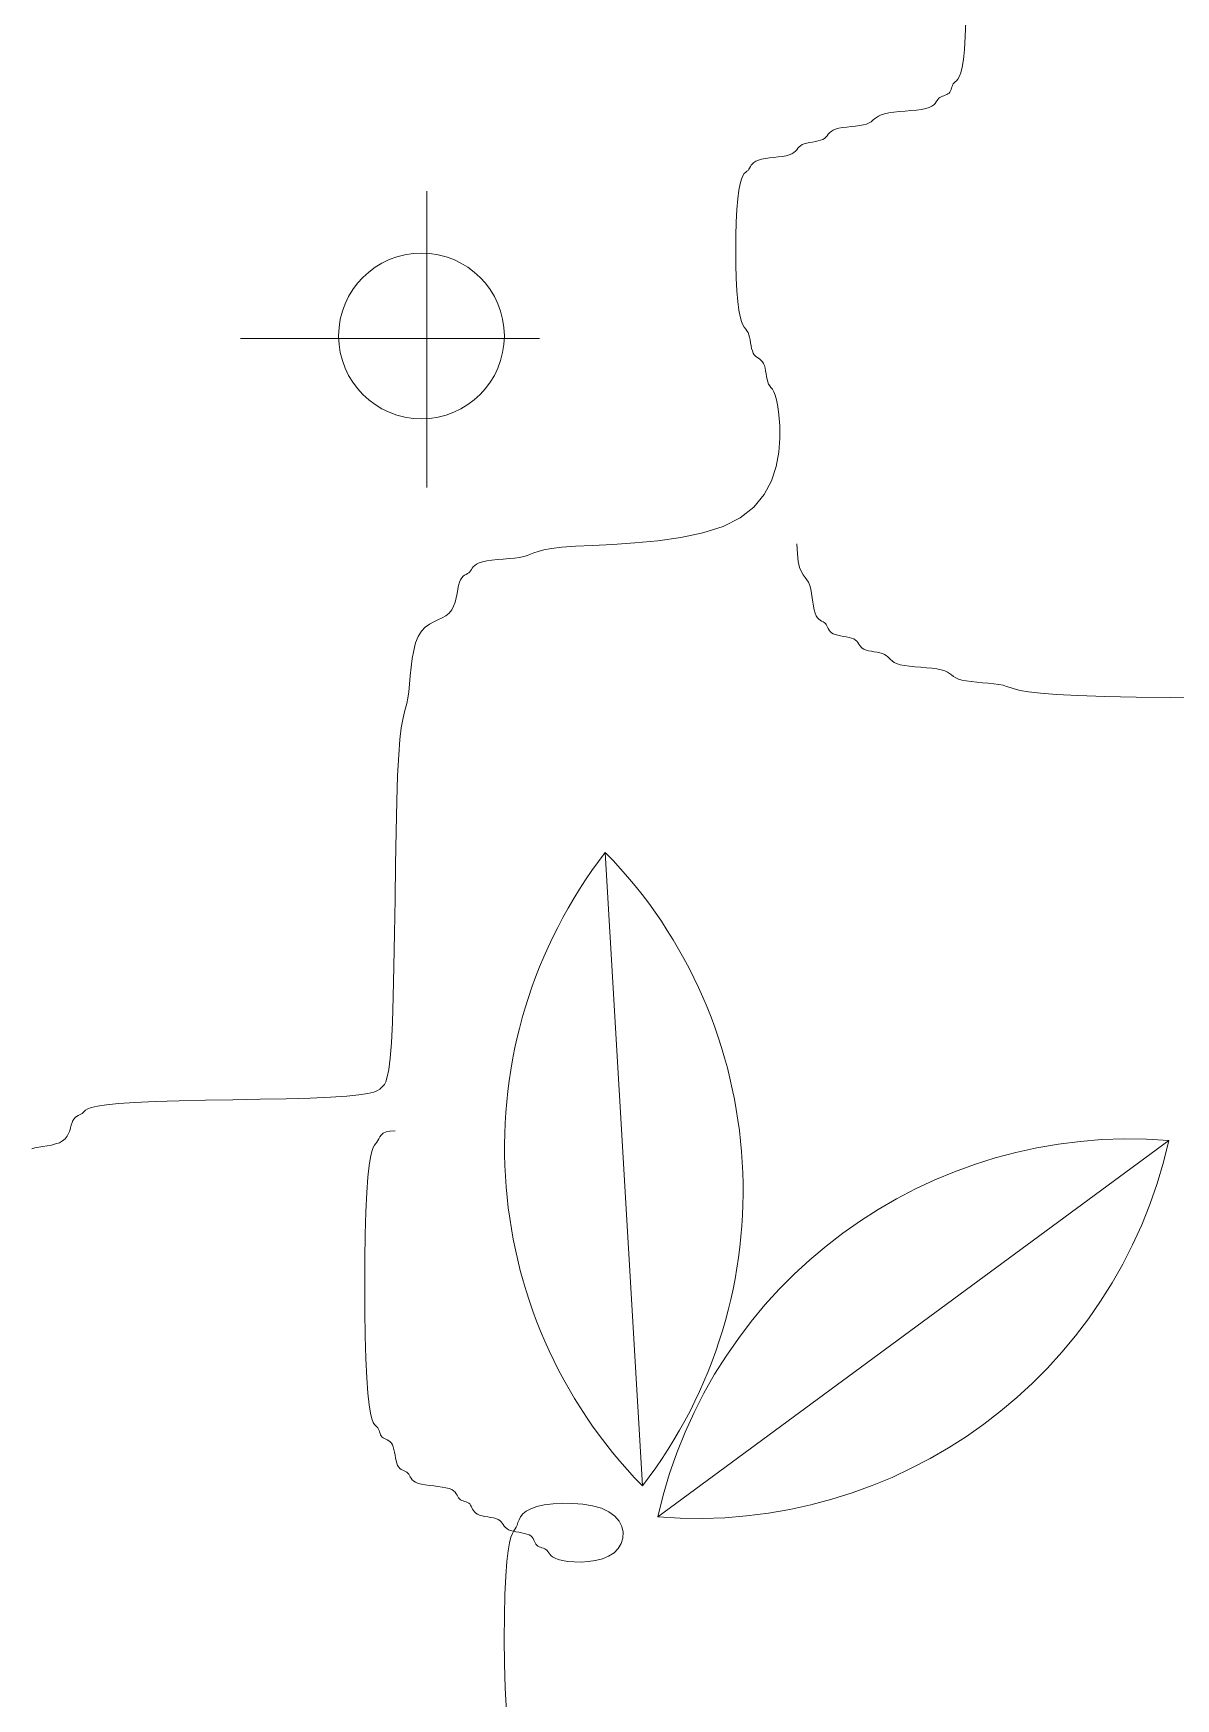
# Model space of a CAD drawing. Header units: millimetres. Extents: x 42 to 552, y 43 to 535.
# Drawn here: x 284.3823 to 284.5015, y 504.6715 to 504.8454 of the extents above; entities that cross this region are included whole.
import ezdxf

# ---------------------------------------------------------------- set-up
doc = ezdxf.new("R2010")
doc.units = ezdxf.units.MM
doc.header["$LTSCALE"] = 0.75
doc.header["$MEASUREMENT"] = 0
doc.layers.add('Gramado', color=9, linetype='Continuous', lineweight=0)

# ---------------------------------------------------------------- blocks, each defined once
blk = doc.blocks.new('arbusto8vista')
for p, q in [((-0.4347114318331364, 0.8411028034975914), (-0.4348375338059043, 0.837952310432442)), ((-0.4350140765677679, 0.8352554883686878), (-0.4352389584192053, 0.8331247048753596)), ((-0.4348375338059043, 0.837952310432442), (-0.4350140765677679, 0.8352554883686878)), ((-0.4355016708624646, 0.8315169031291703), (-0.4357896037003002, 0.8303501702087601)), ((-0.4352389584192053, 0.8331247048753596), (-0.4355016708624646, 0.8315169031291703)), ((-0.4374856758461192, 0.8277783016227431), (-0.4376012707748203, 0.8274905519466103)), ((-0.4373448614409483, 0.8280408469476725), (-0.4374856758461192, 0.8277783016227431)), ((-0.437166216903023, 0.8282655857458252), (-0.4373448614409483, 0.8280408469476725)), ((-0.4369413350515856, 0.8284556683577335), (-0.437166216903023, 0.8282655857458252)), ((-0.4366786226083264, 0.828677255188623), (-0.4369413350515856, 0.8284556683577335)), ((-0.4363906897704908, 0.8290122591598532), (-0.4366786226083264, 0.828677255188623)), ((-0.4360901467353813, 0.8295425931927838), (-0.4363906897704908, 0.8290122591598532)), ((-0.4357896037003002, 0.8303501702087601), (-0.4360901467353813, 0.8295425931927838)), ((-0.440739325252963, 0.8245521446699371), (-0.4409148255810464, 0.8242643949938184)), ((-0.4405764332859405, 0.8248146899948807), (-0.440739325252963, 0.8245521446699371)), ((-0.4403946232687019, 0.8250394287930192), (-0.4405764332859405, 0.8248146899948807)), ((-0.4401697250443419, 0.8252179596139797), (-0.4403946232687019, 0.8250394287930192)), ((-0.4399069934738691, 0.825358683908135), (-0.4401697250443419, 0.8252179596139797)), ((-0.439619039672607, 0.8254742038511154), (-0.4399069934738691, 0.825358683908135)), ((-0.4393184747559644, 0.825577121618494), (-0.439619039672607, 0.8254742038511154)), ((-0.4390179098392935, 0.8256800393858583), (-0.4393184747559644, 0.825577121618494)), ((-0.4387299560380313, 0.8257955593288386), (-0.4390179098392935, 0.8256800393858583)), ((-0.4384672244675585, 0.825936283622994), (-0.4387299560380313, 0.8257955593288386)), ((-0.4382423262431985, 0.8261148144439545), (-0.4384672244675585, 0.825936283622994)), ((-0.4380636688517825, 0.826339553242093), (-0.4382423262431985, 0.8261148144439545)), ((-0.4379228452655468, 0.8266020985670366), (-0.4380636688517825, 0.826339553242093)), ((-0.4378072448282069, 0.8268898482431553), (-0.4379228452655468, 0.8266020985670366)), ((-0.4377042568833929, 0.8271902000948899), (-0.4378072448282069, 0.8268898482431553)), ((-0.4376012707748203, 0.8274905519466103), (-0.4377042568833929, 0.8271902000948899)), ((-0.4534054610191447, 0.8210383015836129), (-0.4537785201864608, 0.8207379642704353)), ((-0.4529630448487012, 0.8213260373312039), (-0.4534054610191447, 0.8210383015836129)), ((-0.4524071350665508, 0.8215885699476217), (-0.4529630448487012, 0.8213260373312039)), ((-0.4516935950641425, 0.8218132978672656), (-0.4524071350665508, 0.8215885699476217)), ((-0.4507940512854702, 0.8219918200972671), (-0.4516935950641425, 0.8218132978672656)), ((-0.4497431823851628, 0.8221325379355022), (-0.4507940512854702, 0.8219918200972671)), ((-0.4485914300704508, 0.8222480532525651), (-0.4497431823851628, 0.8221325379355022)), ((-0.4473892360485081, 0.8223509679190641), (-0.4485914300704508, 0.8222480532525651)), ((-0.4461870420265655, 0.8224538838055793), (-0.4473892360485081, 0.8223509679190641)), ((-0.445035289711825, 0.8225694027827046), (-0.4461870420265655, 0.8224538838055793)), ((-0.443984420811546, 0.8227101267210344), (-0.445035289711825, 0.8225694027827046)), ((-0.4430848770328737, 0.8228886574911485), (-0.443984420811546, 0.8227101267210344)), ((-0.4423734387299874, 0.8231133962893011), (-0.4430848770328737, 0.8228886574911485)), ((-0.4418322408446613, 0.8233759416142306), (-0.4423734387299874, 0.8231133962893011)), ((-0.4414297569655901, 0.8236636912903634), (-0.4418322408446613, 0.8233759416142306)), ((-0.4411344606814964, 0.8239640431420838), (-0.4414297569655901, 0.8236636912903634)), ((-0.4409148255810464, 0.8242643949938184), (-0.4411344606814964, 0.8239640431420838)), ((-0.4634633867304672, 0.8175118853987868), (-0.463708242225465, 0.8172115335470522)), ((-0.463193310840893, 0.8178122372505072), (-0.4634633867304672, 0.8175118853987868)), ((-0.4628664881454938, 0.8180999869266401), (-0.463193310840893, 0.8178122372505072)), ((-0.4624513922329356, 0.8183625322515695), (-0.4628664881454938, 0.8180999869266401)), ((-0.4619164966919413, 0.8185872710497222), (-0.4624513922329356, 0.8183625322515695)), ((-0.4612418347647065, 0.8187658018198363), (-0.4619164966919413, 0.8185872710497222)), ((-0.4604536783076867, 0.818906525758166), (-0.4612418347647065, 0.8187658018198363)), ((-0.4595898588307818, 0.8190220447352914), (-0.4604536783076867, 0.818906525758166)), ((-0.4586882078439487, 0.8191249606218065), (-0.4595898588307818, 0.8190220447352914)), ((-0.4577865568570871, 0.8192278752883055), (-0.4586882078439487, 0.8191249606218065)), ((-0.4569227373801823, 0.8193433906053684), (-0.4577865568570871, 0.8192278752883055)), ((-0.4561345809231625, 0.8194841084436035), (-0.4569227373801823, 0.8193433906053684)), ((-0.4554599189959276, 0.819662630673605), (-0.4561345809231625, 0.8194841084436035)), ((-0.454922921755383, 0.8198873585932489), (-0.4554599189959276, 0.819662630673605)), ((-0.4544931139460004, 0.8201498912096667), (-0.454922921755383, 0.8198873585932489)), ((-0.454126358959229, 0.8204376269572577), (-0.4544931139460004, 0.8201498912096667)), ((-0.4537785201864608, 0.8207379642704353), (-0.454126358959229, 0.8204376269572577)), ((-0.4703246274320918, 0.8139853765942604), (-0.470651450127491, 0.8136976269181275)), ((-0.4700545515425176, 0.8142857284459808), (-0.4703246274320918, 0.8139853765942604)), ((-0.4698096960475198, 0.8145860802977154), (-0.4700545515425176, 0.8142857284459808)), ((-0.4695585345357927, 0.8148738299738341), (-0.4698096960475198, 0.8145860802977154)), ((-0.4692695405960023, 0.8151363752987777), (-0.4695585345357927, 0.8148738299738341)), ((-0.4689111878168717, 0.8153611140969161), (-0.4692695405960023, 0.8151363752987777)), ((-0.4684614077410743, 0.8155396449178767), (-0.4689111878168717, 0.8153611140969161)), ((-0.4679359637273137, 0.815680369212032), (-0.4684614077410743, 0.8155396449178767)), ((-0.4673600770882445, 0.8157958891550123), (-0.4679359637273137, 0.815680369212032)), ((-0.4667589691364924, 0.8158988069223767), (-0.4673600770882445, 0.8157958891550123)), ((-0.4661578611847403, 0.8160017246897553), (-0.4667589691364924, 0.8158988069223767)), ((-0.4655819745456711, 0.8161172446327356), (-0.4661578611847403, 0.8160017246897553)), ((-0.4650565305319105, 0.816257968926891), (-0.4655819745456711, 0.8161172446327356)), ((-0.4646067504561131, 0.8164364997478515), (-0.4650565305319105, 0.816257968926891)), ((-0.4642483976769824, 0.8166612385459899), (-0.4646067504561131, 0.8164364997478515)), ((-0.4639594037371921, 0.8169237838709336), (-0.4642483976769824, 0.8166612385459899)), ((-0.463708242225465, 0.8172115335470522), (-0.4639594037371921, 0.8169237838709336)), ((-0.4798739427713201, 0.8104714699653215), (-0.4800294787899304, 0.8102089246403921)), ((-0.4797184085889228, 0.8107592196414544), (-0.4798739427713201, 0.8104714699653215)), ((-0.479537654930084, 0.811059571493189), (-0.4797184085889228, 0.8107592196414544)), ((-0.4793064604821495, 0.8113599233449094), (-0.479537654930084, 0.811059571493189)), ((-0.4789996039324365, 0.8116476730210422), (-0.4793064604821495, 0.8113599233449094)), ((-0.4785918639682905, 0.8119102183459717), (-0.4789996039324365, 0.8116476730210422)), ((-0.4780580192770572, 0.8121349571441101), (-0.4785918639682905, 0.8119102183459717)), ((-0.4773833573498223, 0.8123134879650706), (-0.4780580192770572, 0.8121349571441101)), ((-0.4765952008928025, 0.8124542122592402), (-0.4773833573498223, 0.8123134879650706)), ((-0.4757313814158977, 0.8125697322022063), (-0.4765952008928025, 0.8124542122592402)), ((-0.4748297304290361, 0.8126726499695849), (-0.4757313814158977, 0.8125697322022063)), ((-0.4739280794422029, 0.8127755677369635), (-0.4748297304290361, 0.8126726499695849)), ((-0.4730642599652981, 0.8128910876799296), (-0.4739280794422029, 0.8127755677369635)), ((-0.4722761035082783, 0.8130318119740991), (-0.4730642599652981, 0.8128910876799296)), ((-0.4716014415810434, 0.8132103427950454), (-0.4722761035082783, 0.8130318119740991)), ((-0.4710665460400492, 0.8134350815931981), (-0.4716014415810434, 0.8132103427950454)), ((-0.470651450127491, 0.8136976269181275), (-0.4710665460400492, 0.8134350815931981)), ((-0.4818749051880786, 0.807186535800227), (-0.4821376367585515, 0.8058454736482474)), ((-0.4815869513868165, 0.8081621403499781), (-0.4818749051880786, 0.807186535800227)), ((-0.4812863864701455, 0.8088415983482804), (-0.4815869513868165, 0.8081621403499781)), ((-0.480985821553503, 0.8092942208458851), (-0.4812863864701455, 0.8088415983482804)), ((-0.4806978677522409, 0.8095893188935577), (-0.480985821553503, 0.8092942208458851)), ((-0.480435136181768, 0.809796203542092), (-0.4806978677522409, 0.8095893188935577)), ((-0.480210237957408, 0.8099841858422536), (-0.480435136181768, 0.809796203542092)), ((-0.4800294787899304, 0.8102089246403921), (-0.480210237957408, 0.8099841858422536)), ((-0.547309747305718, 0.7437561741155605), (-0.5473097473057464, 0.805633857349676)), ((-0.4823625349829115, 0.8040696428432597), (-0.4825390905982658, 0.801822287497302)), ((-0.4821376367585515, 0.8058454736482474), (-0.4823625349829115, 0.8040696428432597)), ((-0.4825390905982658, 0.801822287497302), (-0.4826652017520985, 0.7991968723735141)), ((-0.4826652017520985, 0.7991968723735141), (-0.4827408684444094, 0.7963194173978394)), ((-0.4827408684444094, 0.7963194173978394), (-0.4827660906751703, 0.7933159424962213)), ((-0.4827660906751703, 0.7933159424962213), (-0.4827408684444094, 0.7903124675946174)), ((-0.4827408684444094, 0.7903124675946174), (-0.4826652017520985, 0.7874350126189427)), ((-0.4826652017520985, 0.7874350126189427), (-0.4825390905982658, 0.7848095974951548)), ((-0.4825390905982658, 0.7848095974951548), (-0.4823625349829115, 0.7825622421491829)), ((-0.4823625349829115, 0.7825622421491829), (-0.4821376367585515, 0.780785361213745)), ((-0.4821376367585515, 0.780785361213745), (-0.4818749051880786, 0.7794369481485006)), ((-0.4818749051880786, 0.7794369481485006), (-0.4815869513868165, 0.7784413911198982)), ((-0.4815869513868165, 0.7784413911198982), (-0.4812863864701455, 0.7777230782943718)), ((-0.4812863864701455, 0.7777230782943718), (-0.480985821553503, 0.7772063978383699)), ((-0.480985821553503, 0.7772063978383699), (-0.4806978677522409, 0.776815737918298)), ((-0.4806978677522409, 0.776815737918298), (-0.480435136181768, 0.7764754867006332)), ((-0.480435136181768, 0.7764754867006332), (-0.480210237957408, 0.7761100323517809)), ((-0.480210237957408, 0.7761100323517809), (-0.480031580565992, 0.7756605656339843)), ((-0.480031580565992, 0.7756605656339843), (-0.4798907569797564, 0.7751354876926371)), ((-0.523725630699488, 0.7748662136185374), (-0.5861660958327661, 0.7748662136186795)), ((-0.4798907569797564, 0.7751354876926371), (-0.4797751565424164, 0.7745600022689274)), ((-0.4797751565424164, 0.7745600022689274), (-0.4796721685976024, 0.7739593131040152)), ((-0.4796721685976024, 0.7739593131040152), (-0.4795691824890298, 0.7733586239391173)), ((-0.4795691824890298, 0.7733586239391173), (-0.4794535875603287, 0.7727831385153934)), ((-0.4794535875603287, 0.7727831385153934), (-0.4793127731551579, 0.7722580605740461)), ((-0.4793127731551579, 0.7722580605740461), (-0.4791341286172326, 0.7718085938562496)), ((-0.4791341286172326, 0.7718085938562496), (-0.4789092467657952, 0.7714515408053018)), ((-0.4789092467657952, 0.7714515408053018), (-0.4786465343225359, 0.7711700986728971)), ((-0.4786465343225359, 0.7711700986728971), (-0.4783586014847003, 0.7709390634128539)), ((-0.4783586014847003, 0.7709390634128539), (-0.4780580584495908, 0.7707332309789905)), ((-0.4780580584495908, 0.7707332309789905), (-0.4777575154145097, 0.7705273973250968)), ((-0.4777575154145097, 0.7705273973250968), (-0.4774695825766742, 0.7702963584050053)), ((-0.4774695825766742, 0.7702963584050053), (-0.4772068701334149, 0.770014910172506)), ((-0.4772068701334149, 0.770014910172506), (-0.4769819882819775, 0.7696578485814314)), ((-0.4769819882819775, 0.7696578485814314), (-0.4768033438205634, 0.7692083709851403)), ((-0.4768033438205634, 0.7692083709851403), (-0.4766625299509712, 0.7686832803352814)), ((-0.4766625299509712, 0.7686832803352814), (-0.4765469364759269, 0.7681077809830157)), ((-0.4765469364759269, 0.7681077809830157), (-0.4764439531981566, 0.7675070772795607)), ((-0.4764439531981566, 0.7675070772795607), (-0.4763409699203862, 0.7669063735761199)), ((-0.4763409699203862, 0.7669063735761199), (-0.4762253764453703, 0.7663308742238542)), ((-0.4762253764453703, 0.7663308742238542), (-0.4760845625757781, 0.7658057835739953)), ((-0.4760845625757781, 0.7658057835739953), (-0.4759059181143357, 0.7653563059777042)), ((-0.4759059181143357, 0.7653563059777042), (-0.4756810362628983, 0.7649908430378929)), ((-0.4756810362628983, 0.7649908430378929), (-0.475418323819639, 0.7646505853642935)), ((-0.475418323819639, 0.7646505853642935), (-0.4751303909818319, 0.7642599208183327)), ((-0.4751303909818319, 0.7642599208183327), (-0.4748298479467223, 0.763743237261437)), ((-0.4748298479467223, 0.763743237261437), (-0.4745293049116128, 0.7630249225550614)), ((-0.4745293049116128, 0.7630249225550614), (-0.4742413720738057, 0.762029364560604)), ((-0.4742413720738057, 0.762029364560604), (-0.473978659630518, 0.760680951139534)), ((-0.473978659630518, 0.760680951139534), (-0.4737537777790806, 0.7589040701532497)), ((-0.4737537777790806, 0.7589040701532497), (-0.4735929982228697, 0.7566567148072778)), ((-0.4735929982228697, 0.7566567148072778), (-0.4735772386896429, 0.7540312996834899)), ((-0.4735772386896429, 0.7540312996834899), (-0.4738010784133166, 0.7511538447078294)), ((-0.4743590966278077, 0.7481503698062113), (-0.4753458725669759, 0.7451468949045932)), ((-0.4738010784133166, 0.7511538447078294), (-0.4743590966278077, 0.7481503698062113)), ((-0.4753458725669759, 0.7451468949045932), (-0.4768559854647378, 0.7422694399289185)), ((-0.4768559854647378, 0.7422694399289185), (-0.4789840145550102, 0.7396440248051306)), ((-0.4818245390716527, 0.7373966694591729), (-0.4854227469320733, 0.7356208387050316)), ((-0.4789840145550102, 0.7396440248051306), (-0.4818245390716527, 0.7373966694591729)), ((-0.4896262607877304, 0.7342797769088776), (-0.4942333119735167, 0.7333041733249814)), ((-0.4854227469320733, 0.7356208387050316), (-0.4896262607877304, 0.7342797769088776)), ((-0.5240614487414916, 0.7304068188904012), (-0.5249399854708372, 0.7301064815772236)), ((-0.5228802599326343, 0.7307071562035787), (-0.5240614487414916, 0.7304068188904012)), ((-0.5212703133990715, 0.7309948919511697), (-0.5228802599326343, 0.7307071562035787)), ((-0.5191055034956378, 0.7312574245675876), (-0.5212703133990715, 0.7309948919511697)), ((-0.516259724577111, 0.7314821524872315), (-0.5191055034956378, 0.7312574245675876)), ((-0.5126615167166904, 0.731670126196434), (-0.516259724577111, 0.7314821524872315)), ((-0.5084580028610333, 0.7318770043890339), (-0.5126615167166904, 0.731670126196434)), ((-0.503850951675247, 0.7321720978108175), (-0.5084580028610333, 0.7318770043890339)), ((-0.4990421318243818, 0.7326247172075426), (-0.503850951675247, 0.7321720978108175)), ((-0.4942333119735167, 0.7333041733249814), (-0.4990421318243818, 0.7326247172075426)), ((-0.4699872971570471, 0.7320198192856537), (-0.4699163647973705, 0.7298869526624685)), ((-0.5375800600861282, 0.7271807400187527), (-0.5377996933503653, 0.7268803881670323)), ((-0.5372847619658216, 0.727481091870473), (-0.5375800600861282, 0.7271807400187527)), ((-0.5368822725781115, 0.7277688415466059), (-0.5372847619658216, 0.727481091870473)), ((-0.5363410655117207, 0.7280313868715353), (-0.5368822725781115, 0.7277688415466059)), ((-0.5356296143553436, 0.728256125669688), (-0.5363410655117207, 0.7280313868715353)), ((-0.5347300542037772, 0.7284346564398021), (-0.5356296143553436, 0.728256125669688)), ((-0.5336791661762561, 0.7285753803781319), (-0.5347300542037772, 0.7284346564398021)), ((-0.5325273928980891, 0.7286908993552572), (-0.5336791661762561, 0.7285753803781319)), ((-0.531325176994585, 0.7287938152417723), (-0.5325273928980891, 0.7286908993552572)), ((-0.5301229610911093, 0.7288967299082714), (-0.531325176994585, 0.7287938152417723)), ((-0.5289711878129424, 0.7290122452253343), (-0.5301229610911093, 0.7288967299082714)), ((-0.5279202997854213, 0.7291529630635694), (-0.5289711878129424, 0.7290122452253343)), ((-0.5270207396338549, 0.7293314852935708), (-0.5279202997854213, 0.7291529630635694)), ((-0.526293525271825, 0.7295562132132147), (-0.5270207396338549, 0.7293314852935708)), ((-0.5256419757658932, 0.7298187458296326), (-0.526293525271825, 0.7295562132132147)), ((-0.5249399854708372, 0.7301064815772236), (-0.5256419757658932, 0.7298187458296326)), ((-0.4699163647973705, 0.7298869526624685), (-0.4697224830142375, 0.728264461645793)), ((-0.4697224830142375, 0.728264461645793), (-0.4694340247515356, 0.7270578320536458)), ((-0.4694340247515356, 0.7270578320536458), (-0.4690793629531242, 0.7261725497041027)), ((-0.5404720084547705, 0.7239546090929991), (-0.5406527546922462, 0.7232804035770641)), ((-0.5402471266033331, 0.7244880926023143), (-0.5404720084547705, 0.7239546090929991)), ((-0.5399844141600738, 0.7248955564906794), (-0.5402471266033331, 0.7244880926023143)), ((-0.5396964813222382, 0.7252022048043045), (-0.5399844141600738, 0.7248955564906794)), ((-0.5393959382871572, 0.7254332415893714), (-0.5396964813222382, 0.7252022048043045)), ((-0.5390953952520476, 0.7256138708920616), (-0.5393959382871572, 0.7254332415893714)), ((-0.5388074624142405, 0.7257692967585712), (-0.5390953952520476, 0.7256138708920616)), ((-0.5385447499709528, 0.7259247232350958), (-0.5388074624142405, 0.7257692967585712)), ((-0.5383198681195154, 0.7261053543678173), (-0.5385447499709528, 0.7259247232350958)), ((-0.5381380709557675, 0.7263300931659558), (-0.5383198681195154, 0.7261053543678173)), ((-0.5379751881698098, 0.7265926384908994), (-0.5381380709557675, 0.7263300931659558)), ((-0.5377996933503653, 0.7268803881670323), (-0.5379751881698098, 0.7265926384908994)), ((-0.4690793629531242, 0.7261725497041027), (-0.4686868705628626, 0.7255141004152108)), ((-0.4686868705628626, 0.7255141004152108), (-0.4682849205246669, 0.7249879700050172)), ((-0.4682849205246669, 0.7249879700050172), (-0.4679018857823962, 0.7244996442915976)), ((-0.4679018857823962, 0.7244996442915976), (-0.4675661392798816, 0.7239546090929991)), ((-0.4675661392798816, 0.7239546090929991), (-0.467298697936144, 0.7232804035770641)), ((-0.5411445572061098, 0.7207285041942981), (-0.541375748823242, 0.7198274631776655)), ((-0.5409638082143147, 0.7216295452109307), (-0.5411445572061098, 0.7207285041942981)), ((-0.5408082809942414, 0.7224927803107732), (-0.5409638082143147, 0.7216295452109307)), ((-0.5406527546922462, 0.7232804035770641), (-0.5408082809942414, 0.7224927803107732)), ((-0.467298697936144, 0.7232804035770641), (-0.4670911545703973, 0.7224927803107732)), ((-0.4670911545703973, 0.7224927803107732), (-0.4669277459770171, 0.7216295452109307)), ((-0.4669277459770171, 0.7216295452109307), (-0.4667927089503223, 0.7207285041942981)), ((-0.4667927089503223, 0.7207285041942981), (-0.4666702802847169, 0.7198274631776655)), ((-0.5440870063468424, 0.7165194450525973), (-0.5449508258237472, 0.7161130304813526)), ((-0.5432988498897942, 0.7169636649306312), (-0.5440870063468424, 0.7165194450525973)), ((-0.5426241879625877, 0.7175023992955971), (-0.5432988498897942, 0.7169636649306312)), ((-0.5420903433478657, 0.7181766048115321), (-0.5426241879625877, 0.7175023992955971)), ((-0.5416826039192699, 0.718964228077823), (-0.5420903433478657, 0.7181766048115321)), ((-0.541375748823242, 0.7198274631776655), (-0.5416826039192699, 0.718964228077823)), ((-0.4666702802847169, 0.7198274631776655), (-0.4665446967745481, 0.718964228077823)), ((-0.4665446967745481, 0.718964228077823), (-0.4664001952141064, 0.7181766048115321)), ((-0.4664001952141064, 0.7181766048115321), (-0.4662210123977957, 0.7175023992955971)), ((-0.4662210123977957, 0.7175023992955971), (-0.4659961141734641, 0.7169689157862962)), ((-0.4659961141734641, 0.7169689157862962), (-0.4657333826029628, 0.7165614518979169)), ((-0.4657333826029628, 0.7165614518979169), (-0.4654454288017007, 0.7162548035842917)), ((-0.5484061037313666, 0.7137312416605397), (-0.549080765658573, 0.7126632159205002)), ((-0.5476179472743468, 0.7145535268064691), (-0.5484061037313666, 0.7137312416605397)), ((-0.5467541277974419, 0.7151867805384597), (-0.5476179472743468, 0.7145535268064691)), ((-0.5458524768105804, 0.7156877120366971), (-0.5467541277974419, 0.7151867805384597)), ((-0.5449508258237472, 0.7161130304813526), (-0.5458524768105804, 0.7156877120366971)), ((-0.4654454288017007, 0.7162548035842917), (-0.4651448638850582, 0.7160237667992391)), ((-0.4651448638850582, 0.7160237667992391), (-0.4648442989684156, 0.7158431374965346)), ((-0.4648442989684156, 0.7158431374965346), (-0.4645563451671535, 0.7156877116300251)), ((-0.4645563451671535, 0.7156877116300251), (-0.4642936135966522, 0.7155322851535004)), ((-0.4642936135966522, 0.7155322851535004), (-0.4640687153723206, 0.7153516540207789)), ((-0.4640687153723206, 0.7153516540207789), (-0.4638890071311152, 0.7151269152226405)), ((-0.4638890071311152, 0.7151269152226405), (-0.4637408275964674, 0.7148643698976969)), ((-0.4637408275964674, 0.7148643698976969), (-0.4636052610134413, 0.7145766202215782)), ((-0.4636052610134413, 0.7145766202215782), (-0.4634633916270445, 0.7142762683698436)), ((-0.4634633916270445, 0.7142762683698436), (-0.4632963036822844, 0.7139759165181232)), ((-0.4632963036822844, 0.7139759165181232), (-0.4630850814242251, 0.7136881668419903)), ((-0.4630850814242251, 0.7136881668419903), (-0.4628108090979026, 0.7134256215170609)), ((-0.4628108090979026, 0.7134256215170609), (-0.4624545709482959, 0.7132008827189082)), ((-0.4624545709482959, 0.7132008827189082), (-0.462004807245421, 0.7130223518979619)), ((-0.462004807245421, 0.7130223518979619), (-0.4614793823589025, 0.7128816276037924)), ((-0.5500223503139523, 0.7097395347690281), (-0.5503292068636938, 0.7080130506408011)), ((-0.5496146103498063, 0.7113147940101214), (-0.5500223503139523, 0.7097395347690281)), ((-0.549080765658573, 0.7126632159205002), (-0.5496146103498063, 0.7113147940101214)), ((-0.4614793823589025, 0.7128816276037924), (-0.4609035166832598, 0.7127661076608263)), ((-0.4609035166832598, 0.7127661076608263), (-0.4603024306130408, 0.7126631898934477)), ((-0.4603024306130408, 0.7126631898934477), (-0.4597013445428502, 0.7125602721260691)), ((-0.4597013445428502, 0.7125602721260691), (-0.4591254788672074, 0.712444752183103)), ((-0.4591254788672074, 0.712444752183103), (-0.4586000539806605, 0.7123040278889334)), ((-0.4586000539806605, 0.7123040278889334), (-0.4581502902777856, 0.7121254970679871)), ((-0.4581502902777856, 0.7121254970679871), (-0.4577930012784464, 0.7119007582698345)), ((-0.4577930012784464, 0.7119007582698345), (-0.4575113730037117, 0.711638212944905)), ((-0.4575113730037117, 0.711638212944905), (-0.4572801845999663, 0.7113504632687722)), ((-0.4572801845999663, 0.7113504632687722), (-0.4570742152135949, 0.7110501114170518)), ((-0.4570742152135949, 0.7110501114170518), (-0.456868243991039, 0.7107497595653172)), ((-0.456868243991039, 0.7107497595653172), (-0.4566370500786547, 0.7104620098891985)), ((-0.4566370500786547, 0.7104620098891985), (-0.4563554126228269, 0.7101994645642549)), ((-0.4563554126228269, 0.7101994645642549), (-0.4559981107699969, 0.7099747257661164)), ((-0.4559981107699969, 0.7099747257661164), (-0.4555483306941994, 0.7097961949451559)), ((-0.4555483306941994, 0.7097961949451559), (-0.4550228866804389, 0.7096554706509863)), ((-0.4550228866804389, 0.7096554706509863), (-0.4544470000413696, 0.7095399507080202)), ((-0.4544470000413696, 0.7095399507080202), (-0.4538458920896176, 0.7094370329406416)), ((-0.5505604013116283, 0.7062109540689931), (-0.550741154970467, 0.7044088574971852)), ((-0.5503292068636938, 0.7080130506408011), (-0.5505604013116283, 0.7062109540689931)), ((-0.4538458920896176, 0.7094370329406416), (-0.4532447841378655, 0.7093341151732773)), ((-0.4532447841378655, 0.7093341151732773), (-0.4526688974987962, 0.709218595230297)), ((-0.4526688974987962, 0.709218595230297), (-0.4521434534850357, 0.7090778709361416)), ((-0.4521434534850357, 0.7090778709361416), (-0.4516936734092383, 0.7088993401151811)), ((-0.4516936734092383, 0.7088993401151811), (-0.4513342697038354, 0.7086746013170284)), ((-0.4513342697038354, 0.7086746013170284), (-0.4510379192800826, 0.708412055992099)), ((-0.4510379192800826, 0.708412055992099), (-0.4507667901689558, 0.7081243063159661)), ((-0.4507667901689558, 0.7081243063159661), (-0.4504830504015445, 0.7078239544642457)), ((-0.4504830504015445, 0.7078239544642457), (-0.4501488680087959, 0.7075236026125253)), ((-0.4501488680087959, 0.7075236026125253), (-0.4497264110217145, 0.7072358529363925)), ((-0.4497264110217145, 0.7072358529363925), (-0.4491778474713612, 0.706973307611463)), ((-0.4491778474713612, 0.706973307611463), (-0.4484653453886835, 0.7067485688133104)), ((-0.4484653453886835, 0.7067485688133104), (-0.4475657852371171, 0.7065700380431963)), ((-0.4475657852371171, 0.7065700380431963), (-0.446514897209596, 0.7064293141048665)), ((-0.446514897209596, 0.7064293141048665), (-0.4453631239314291, 0.7063137951277412)), ((-0.4453631239314291, 0.7063137951277412), (-0.4441609080279534, 0.706210879241226)), ((-0.4441609080279534, 0.706210879241226), (-0.4429586921244493, 0.706107964574727)), ((-0.4429586921244493, 0.706107964574727), (-0.4418069188462823, 0.7059924492576641)), ((-0.5508966891528644, 0.7026823733689582), (-0.5510522251714747, 0.7011071141278649)), ((-0.550741154970467, 0.7044088574971852), (-0.5508966891528644, 0.7026823733689582)), ((-0.4418069188462823, 0.7059924492576641), (-0.4407560308187612, 0.705851731419429)), ((-0.4407560308187612, 0.705851731419429), (-0.4398564706671948, 0.7056732091894276)), ((-0.4398564706671948, 0.7056732091894276), (-0.4391418668084839, 0.7054484812697837)), ((-0.4391418668084839, 0.7054484812697837), (-0.4385785908257276, 0.7051859486533658)), ((-0.4385785908257276, 0.7051859486533658), (-0.4381162000936172, 0.7048982129057748)), ((-0.4381162000936172, 0.7048982129057748), (-0.4377042519868439, 0.7045978755925972)), ((-0.4377042519868439, 0.7045978755925972), (-0.4372923038800423, 0.7042975382794197)), ((-0.4372923038800423, 0.7042975382794197), (-0.4368299131479318, 0.7040098025318287)), ((-0.4368299131479318, 0.7040098025318287), (-0.4362666371651756, 0.7037472699154108)), ((-0.4362666371651756, 0.7037472699154108), (-0.4355520333064646, 0.7035225419957669)), ((-0.4355520333064646, 0.7035225419957669), (-0.4346524731548982, 0.7033440197657654)), ((-0.4346524731548982, 0.7033440197657654), (-0.4336015851273771, 0.7032033019275303)), ((-0.4336015851273771, 0.7032033019275303), (-0.4324498118492102, 0.7030877866104532)), ((-0.4324498118492102, 0.7030877866104532), (-0.4312475959457345, 0.7029848719439684)), ((-0.4312475959457345, 0.7029848719439684), (-0.4300453800422304, 0.7028819560574533)), ((-0.4300453800422304, 0.7028819560574533), (-0.4288936067640634, 0.7027664370803279)), ((-0.4288936067640634, 0.7027664370803279), (-0.4278427187365423, 0.7026257131419982)), ((-0.4278427187365423, 0.7026257131419982), (-0.4269431585849759, 0.7024471823718699)), ((-0.5512329843389523, 0.6997586922174861), (-0.5514578825632839, 0.6986686129751547)), ((-0.5510522251714747, 0.7011071141278649), (-0.5512329843389523, 0.6997586922174861)), ((-0.4269431585849759, 0.7024471823718699), (-0.426206486268967, 0.7022224435737314)), ((-0.426206486268967, 0.7022224435737314), (-0.4254887310850677, 0.701959898248802)), ((-0.4254887310850677, 0.701959898248802), (-0.4246070396641528, 0.7016721485726691)), ((-0.4246070396641528, 0.7016721485726691), (-0.4233785586370402, 0.7013717967209487)), ((-0.4233785586370402, 0.7013717967209487), (-0.4216204346346046, 0.7010714448692141)), ((-0.4216204346346046, 0.7010714448692141), (-0.419149814287664, 0.7007836951930813)), ((-0.419149814287664, 0.7007836951930813), (-0.4157838442270929, 0.7005211498681518)), ((-0.4157838442270929, 0.7005211498681518), (-0.411339671083681, 0.7002964110700134)), ((-0.411339671083681, 0.7002964110700134), (-0.40571746106869, 0.7001178802490529)), ((-0.40571746106869, 0.7001178802490529), (-0.3991494587147315, 0.6999771559548833)), ((-0.3991494587147315, 0.6999771559548833), (-0.3919509281347757, 0.6998616360119172)), ((-0.3919509281347757, 0.6998616360119172), (-0.3844371334418497, 0.6997587182445386)), ((-0.5520085679350473, 0.6966396830377022), (-0.5523091328516898, 0.6953227719547215)), ((-0.5517206141337851, 0.6976919533131962), (-0.5520085679350473, 0.6966396830377022)), ((-0.5514578825632839, 0.6986686129751547), (-0.5517206141337851, 0.6976919533131962)), ((-0.5526096977683324, 0.6935521898703882), (-0.5528976515695945, 0.6911389065907372)), ((-0.5523091328516898, 0.6953227719547215), (-0.5526096977683324, 0.6935521898703882)), ((-0.5528976515695945, 0.6911389065907372), (-0.5531603831400957, 0.687893891921874)), ((-0.5531603831400957, 0.687893891921874), (-0.5533852813644558, 0.6836281156698902)), ((-0.5533852813644558, 0.6836281156698902), (-0.5535639387558717, 0.678234460663873)), ((-0.5535639387558717, 0.678234460663873), (-0.553704762342079, 0.671933461825077)), ((-0.553704762342079, 0.671933461825077), (-0.5538203627794474, 0.6650275670977663)), ((-0.5538203627794474, 0.6650275670977663), (-0.5539233507242329, 0.6578192244261771)), ((-0.5022703423272503, 0.5352268999238845), (-0.5100163893600609, 0.6675457643035827)), ((-0.5539233507242329, 0.6578192244261771), (-0.554026336832834, 0.6506108817546021)), ((-0.554026336832834, 0.6506108817546021), (-0.554141931761535, 0.6437049870272773)), ((-0.554141931761535, 0.6437049870272773), (-0.5542827461667059, 0.6374039881884812)), ((-0.5542827461667059, 0.6374039881884812), (-0.5544613907046312, 0.632010333182464)), ((-0.5544613907046312, 0.632010333182464), (-0.5546862725560686, 0.6277498077861452)), ((-0.5546862725560686, 0.6277498077861452), (-0.5549489849993279, 0.6245415491069366)), ((-0.5549489849993279, 0.6245415491069366), (-0.5552369178371634, 0.6222280320849194)), ((-0.555838003907354, 0.6196551227727412), (-0.5561259367451612, 0.619080680362714)), ((-0.5555374608722445, 0.6206517316601605), (-0.555838003907354, 0.6196551227727412)), ((-0.5552369178371634, 0.6222280320849194), (-0.5555374608722445, 0.6206517316601605)), ((-0.5990018903878536, 0.61566130387763), (-0.6039935798277725, 0.6155205860393949)), ((-0.5935309987617075, 0.6157768191946928), (-0.5990018903878536, 0.61566130387763)), ((-0.5878205060424762, 0.6158797338611919), (-0.5935309987617075, 0.6157768191946928)), ((-0.5821100133232164, 0.615982649747707), (-0.5878205060424762, 0.6158797338611919)), ((-0.5766391216970703, 0.6160981687248324), (-0.5821100133232164, 0.615982649747707)), ((-0.5716474322571798, 0.6162388926631621), (-0.5766391216970703, 0.6160981687248324)), ((-0.5673745460966302, 0.6164174234332762), (-0.5716474322571798, 0.6162388926631621)), ((-0.5639991131854742, 0.6166421622314289), (-0.5673745460966302, 0.6164174234332762)), ((-0.561455979001579, 0.6169047075563583), (-0.5639991131854742, 0.6166421622314289)), ((-0.559619037899779, 0.6171924572324912), (-0.561455979001579, 0.6169047075563583)), ((-0.5583621842348236, 0.6174928090842116), (-0.559619037899779, 0.6171924572324912)), ((-0.5575593123615761, 0.6177931609359462), (-0.5583621842348236, 0.6174928090842116)), ((-0.5570843166347856, 0.6180809106120648), (-0.5575593123615761, 0.6177931609359462)), ((-0.556811091409287, 0.6183434559370085), (-0.5570843166347856, 0.6180809106120648)), ((-0.5566135310398863, 0.6185681947351469), (-0.556811091409287, 0.6183434559370085)), ((-0.5563886491884489, 0.6187708793701603), (-0.5566135310398863, 0.6185681947351469)), ((-0.5561259367451612, 0.619080680362714), (-0.5563886491884489, 0.6187708793701603)), ((-0.620692027085596, 0.6122084525395479), (-0.6209547395288837, 0.6119343555761532)), ((-0.6204040942477889, 0.6124195380149473), (-0.620692027085596, 0.6122084525395479)), ((-0.6201035512126793, 0.6125865149607534), (-0.6204040942477889, 0.6124195380149473)), ((-0.6198030081775698, 0.61272828633534), (-0.6201035512126793, 0.6125865149607534)), ((-0.6195150753397627, 0.612863755097095), (-0.6198030081775698, 0.61272828633534)), ((-0.6192523628965034, 0.6130118242044347), (-0.6195150753397627, 0.612863755097095)), ((-0.619027481045066, 0.6131913966157327), (-0.6192523628965034, 0.6130118242044347)), ((-0.6188299206756369, 0.6134161245353766), (-0.619027481045066, 0.6131913966157327)), ((-0.6185566954501382, 0.6136786571517945), (-0.6188299206756369, 0.6134161245353766)), ((-0.6180816997233762, 0.6139663928993855), (-0.6185566954501382, 0.6136786571517945)), ((-0.6172788278501002, 0.6142667302125631), (-0.6180816997233762, 0.6139663928993855)), ((-0.6160219741851733, 0.6145670675257406), (-0.6172788278501002, 0.6142667302125631)), ((-0.6141850330833449, 0.6148548032733316), (-0.6160219741851733, 0.6145670675257406)), ((-0.6116418988994781, 0.6151173358897495), (-0.6141850330833449, 0.6148548032733316)), ((-0.6082664659883221, 0.6153420638093934), (-0.6116418988994781, 0.6151173358897495)), ((-0.6039935798277725, 0.6155205860393949), (-0.6082664659883221, 0.6153420638093934)), ((-0.6220833617487642, 0.6088268691610637), (-0.6223902168448205, 0.6082513698087979)), ((-0.6218521701316604, 0.6094275728645044), (-0.6220833617487642, 0.6088268691610637)), ((-0.6216714211398369, 0.6100282765679594), (-0.6218521701316604, 0.6094275728645044)), ((-0.6215158939197636, 0.6106037759202252), (-0.6216714211398369, 0.6100282765679594)), ((-0.6213603676177968, 0.611128866570084), (-0.6215158939197636, 0.6106037759202252)), ((-0.6211796213803211, 0.6115783441663751), (-0.6213603676177968, 0.611128866570084)), ((-0.6209547395288837, 0.6119343555761532), (-0.6211796213803211, 0.6115783441663751)), ((-0.556391803803507, 0.6088746524101936), (-0.5568152990928752, 0.6085202162215353)), ((-0.5557980722280433, 0.6091629271769818), (-0.556391803803507, 0.6088746524101936)), ((-0.5549899682170008, 0.6093566856267785), (-0.5557980722280433, 0.6091629271769818)), ((-0.5539233556208103, 0.6094275728645044), (-0.5549899682170008, 0.6093566856267785)), ((-0.6291137166568888, 0.605843304088495), (-0.6297883785841236, 0.6056637230862378)), ((-0.628325560199869, 0.6059913796517549), (-0.6291137166568888, 0.605843304088495)), ((-0.6274617407229641, 0.6061268530394273), (-0.628325560199869, 0.6059913796517549)), ((-0.626560089736131, 0.6062686275148934), (-0.6274617407229641, 0.6061268530394273)), ((-0.6256584387492694, 0.6064356063415488), (-0.626560089736131, 0.6062686275148934)), ((-0.6247946192723646, 0.6066466927828031), (-0.6256584387492694, 0.6064356063415488)), ((-0.6240064628153448, 0.6069207901020377), (-0.6247946192723646, 0.6066466927828031)), ((-0.6233318008881099, 0.607276801562648), (-0.6240064628153448, 0.6069207901020377)), ((-0.6227979562733879, 0.6077262791589249), (-0.6233318008881099, 0.607276801562648)), ((-0.6223902168448205, 0.6082513698087979), (-0.6227979562733879, 0.6077262791589249)), ((-0.5584652239761567, 0.6058879436563416), (-0.5587657888927993, 0.6050924407260965)), ((-0.5581772701748946, 0.6063904505790276), (-0.5584652239761567, 0.6058879436563416)), ((-0.5579145386044218, 0.6067228311812016), (-0.5581772701748946, 0.6063904505790276)), ((-0.5576896403800617, 0.6070079551499106), (-0.5579145386044218, 0.6067228311812016)), ((-0.557505728739784, 0.6073434880751734), (-0.5576896403800617, 0.6070079551499106)), ((-0.5573281254114875, 0.6077262791589249), (-0.557505728739784, 0.6073434880751734)), ((-0.557112694245717, 0.608127973506086), (-0.5573281254114875, 0.6077262791589249)), ((-0.5568152990928752, 0.6085202162215353), (-0.557112694245717, 0.608127973506086)), ((-0.4990421318243818, 0.5287747421805875), (-0.3923316297377824, 0.6073950440102749)), ((-0.5593543076107039, 0.6021309680947269), (-0.5596170391812052, 0.5997192590195084)), ((-0.5590663538094418, 0.6038810721012311), (-0.5593543076107039, 0.6021309680947269)), ((-0.5587657888927993, 0.6050924407260965), (-0.5590663538094418, 0.6038810721012311)), ((-0.5596170391812052, 0.5997192590195084), (-0.5598419374055652, 0.5965230751885571)), ((-0.5598419374055652, 0.5965230751885571), (-0.5600184930209195, 0.5924778312144241)), ((-0.5600184930209195, 0.5924778312144241), (-0.5601446041747522, 0.5877520789081956)), ((-0.5601446041747522, 0.5877520789081956), (-0.5602202708670632, 0.58257265438057)), ((-0.5602202708670632, 0.58257265438057), (-0.560245493097824, 0.577166393742246)), ((-0.560245493097824, 0.577166393742246), (-0.5602202708670632, 0.5717601331039219)), ((-0.5602202708670632, 0.5717601331039219), (-0.5601446041747522, 0.5665807085762964)), ((-0.5601446041747522, 0.5665807085762964), (-0.5600184930209195, 0.5618549562700679)), ((-0.5600184930209195, 0.5618549562700679), (-0.5598419374055652, 0.5578097122959349)), ((-0.5598419374055652, 0.5578097122959349), (-0.5596170391812052, 0.5546140536064712)), ((-0.5596170391812052, 0.5546140536064712), (-0.5593543076107039, 0.5522060205216377)), ((-0.5593543076107039, 0.5522060205216377), (-0.5590663538094418, 0.5504658942033274)), ((-0.5590663538094418, 0.5504658942033274), (-0.5587657888927993, 0.5492739558133763)), ((-0.5587657888927993, 0.5492739558133763), (-0.5584652239761567, 0.5485104865136492)), ((-0.5584652239761567, 0.5485104865136492), (-0.5581772701748946, 0.5480557674660105)), ((-0.5581772701748946, 0.5480557674660105), (-0.5579145386044218, 0.5477900798322963)), ((-0.5579145386044218, 0.5477900798322963), (-0.5576896403800617, 0.5475937047743713)), ((-0.5576896403800617, 0.5475937047743713), (-0.5575109829886458, 0.5473689768547274)), ((-0.5575109829886458, 0.5473689768547274), (-0.5573701594024101, 0.5471064442383096)), ((-0.5573701594024101, 0.5471064442383096), (-0.5572545589650701, 0.5468187084907186)), ((-0.5572545589650701, 0.5468187084907186), (-0.5571515710202561, 0.546518371177541)), ((-0.5571515710202561, 0.546518371177541), (-0.5570485849116835, 0.5462180338643634)), ((-0.5570485849116835, 0.5462180338643634), (-0.556932989982954, 0.5459302981167724)), ((-0.556932989982954, 0.5459302981167724), (-0.5567921755778116, 0.5456677655003546)), ((-0.5567921755778116, 0.5456677655003546), (-0.5566135310398863, 0.5454430375807107)), ((-0.5566135310398863, 0.5454430375807107), (-0.5563886491884489, 0.5452634651694126)), ((-0.5563886491884489, 0.5452634651694126), (-0.5561259367451612, 0.5451153960620729)), ((-0.5561259367451612, 0.5451153960620729), (-0.555838003907354, 0.5449799273003038)), ((-0.555838003907354, 0.5449799273003038), (-0.5555374608722445, 0.5448381559257172)), ((-0.5555374608722445, 0.5448381559257172), (-0.5552369178371634, 0.5446711789799252)), ((-0.5552369178371634, 0.5446711789799252), (-0.5549489849993279, 0.5444600935045258)), ((-0.5549489849993279, 0.5444600935045258), (-0.5546862725560686, 0.5441859965411311)), ((-0.5546862725560686, 0.5441859965411311), (-0.5544613907046312, 0.543829985131353)), ((-0.5544613907046312, 0.543829985131353), (-0.5542827461667059, 0.543380507535062)), ((-0.5542827461667059, 0.543380507535062), (-0.554141931761535, 0.5428554168851889)), ((-0.554141931761535, 0.5428554168851889), (-0.554026336832834, 0.5422799175329374)), ((-0.554026336832834, 0.5422799175329374), (-0.5539233507242329, 0.5416792138294824)), ((-0.5539233507242329, 0.5416792138294824), (-0.5538203627794474, 0.5410785101260416)), ((-0.5538203627794474, 0.5410785101260416), (-0.553704762342079, 0.5405030107737758)), ((-0.553704762342079, 0.5405030107737758), (-0.5535639387558717, 0.5399779201239028)), ((-0.5535639387558717, 0.5399779201239028), (-0.5533852813644558, 0.5395284425276259)), ((-0.5533852813644558, 0.5395284425276259), (-0.5531603831400957, 0.5391724310670014)), ((-0.5531603831400957, 0.5391724310670014), (-0.5528976515695945, 0.5388983337477811)), ((-0.5528976515695945, 0.5388983337477811), (-0.5526096977683324, 0.5386872473065267)), ((-0.5526096977683324, 0.5386872473065267), (-0.5523091328516898, 0.5385202684798713)), ((-0.5523091328516898, 0.5385202684798713), (-0.5520085679350473, 0.5383784940044052)), ((-0.5520085679350473, 0.5383784940044052), (-0.5517206141337851, 0.5382430206167328)), ((-0.5517206141337851, 0.5382430206167328), (-0.5514578825632839, 0.5380949450534729)), ((-0.5514578825632839, 0.5380949450534729), (-0.5512329843389523, 0.5379153640512158)), ((-0.5512329843389523, 0.5379153640512158), (-0.5510522251714747, 0.5376906252530773)), ((-0.5510522251714747, 0.5376906252530773), (-0.5508966891528644, 0.5374280799281337)), ((-0.5508966891528644, 0.5374280799281337), (-0.550741154970467, 0.537140330252015)), ((-0.550741154970467, 0.537140330252015), (-0.5505604013116283, 0.5368399784002804)), ((-0.5505604013116283, 0.5368399784002804), (-0.5503292068636938, 0.53653962654856)), ((-0.5503292068636938, 0.53653962654856), (-0.5500223503139523, 0.5362518768724271)), ((-0.5500223503139523, 0.5362518768724271), (-0.5496146103498063, 0.5359893315474977)), ((-0.5496146103498063, 0.5359893315474977), (-0.549080765658573, 0.5357645927493451)), ((-0.549080765658573, 0.5357645927493451), (-0.5484061037313666, 0.535586061979231)), ((-0.5484061037313666, 0.535586061979231), (-0.5476179472743468, 0.5354453380409012)), ((-0.5476179472743468, 0.5354453380409012), (-0.5467541277974419, 0.5353298190637759)), ((-0.5467541277974419, 0.5353298190637759), (-0.5458524768105804, 0.5352269031772607)), ((-0.5458524768105804, 0.5352269031772607), (-0.5449508258237472, 0.5351239885107759)), ((-0.5449508258237472, 0.5351239885107759), (-0.5440870063468424, 0.5350084731936988)), ((-0.5440870063468424, 0.5350084731936988), (-0.5432988498897942, 0.5348677553554637)), ((-0.5432988498897942, 0.5348677553554637), (-0.5426241879625877, 0.5346892331254622)), ((-0.5426241879625877, 0.5346892331254622), (-0.5420903433478657, 0.5344645052058183)), ((-0.5420903433478657, 0.5344645052058183), (-0.5416826039192699, 0.5342019725894005)), ((-0.5416826039192699, 0.5342019725894005), (-0.541375748823242, 0.5339142368418095)), ((-0.541375748823242, 0.5339142368418095), (-0.5411445572061098, 0.5336138995286319)), ((-0.5411445572061098, 0.5336138995286319), (-0.5409638082143147, 0.5333135622154543)), ((-0.5409638082143147, 0.5333135622154543), (-0.5408082809942414, 0.5330258264678633)), ((-0.5408082809942414, 0.5330258264678633), (-0.5406527546922462, 0.5327632938514455)), ((-0.5406527546922462, 0.5327632938514455), (-0.5404720084547705, 0.5325385659318016)), ((-0.5404720084547705, 0.5325385659318016), (-0.5402471266033331, 0.5323600437018001)), ((-0.5402471266033331, 0.5323600437018001), (-0.5399844141600738, 0.532219325863565)), ((-0.5399844141600738, 0.532219325863565), (-0.5396964813222382, 0.5321038105465021)), ((-0.5396964813222382, 0.5321038105465021), (-0.5393959382871572, 0.5320008958800031)), ((-0.5393959382871572, 0.5320008958800031), (-0.5390953952520476, 0.531897979993488)), ((-0.5390953952520476, 0.531897979993488), (-0.5388074624142405, 0.5317824610163626)), ((-0.5388074624142405, 0.5317824610163626), (-0.5385447499709528, 0.5316417370780329)), ((-0.5385447499709528, 0.5316417370780329), (-0.5383198681195154, 0.5314632063079188)), ((-0.5383198681195154, 0.5314632063079188), (-0.5381401727318007, 0.5312384675097661)), ((-0.5381401727318007, 0.5312384675097661), (-0.5379920023782461, 0.5309759221848367)), ((-0.5379920023782461, 0.5309759221848367), (-0.5378564413038589, 0.5306881725087038)), ((-0.5378564413038589, 0.5306881725087038), (-0.5377145737536466, 0.5303878206569834)), ((-0.5377145737536466, 0.5303878206569834), (-0.5375474839727019, 0.5300874688052488)), ((-0.5375474839727019, 0.5300874688052488), (-0.5373362562060038, 0.5297997191291302)), ((-0.5373362562060038, 0.5297997191291302), (-0.5370619746985881, 0.5295371738041865)), ((-0.5370619746985881, 0.5295371738041865), (-0.536705723695519, 0.5293124350060481)), ((-0.536705723695519, 0.5293124350060481), (-0.53625594361975, 0.5291339041850875)), ((-0.53625594361975, 0.5291339041850875), (-0.5357304996059895, 0.5289931798909322)), ((-0.5357304996059895, 0.5289931798909322), (-0.5351546129668918, 0.5288776599479519)), ((-0.5351546129668918, 0.5288776599479519), (-0.5345535050151398, 0.5287747421805875)), ((-0.5345535050151398, 0.5287747421805875), (-0.5339523970634161, 0.5286718244132089)), ((-0.5339523970634161, 0.5286718244132089), (-0.5333765104243184, 0.5285563044702428)), ((-0.5276932002469437, 0.5287747421805875), (-0.5280294825030296, 0.5281740384771325)), ((-0.5272055937873006, 0.5293754458840283), (-0.5276932002469437, 0.5287747421805875)), ((-0.5265162209578875, 0.529950945236294), (-0.5272055937873006, 0.5293754458840283)), ((-0.5255746395923779, 0.5304760358861671), (-0.5265162209578875, 0.529950945236294)), ((-0.524330407524559, 0.530925513482444), (-0.5255746395923779, 0.5304760358861671)), ((-0.5227562018186802, 0.5312762740873893), (-0.524330407524559, 0.530925513482444)), ((-0.5209171764613529, 0.5315136154169693), (-0.5227562018186802, 0.5312762740873893)), ((-0.5189016046697077, 0.5316249356005898), (-0.5209171764613529, 0.5315136154169693)), ((-0.5167977596609319, 0.5315976327676708), (-0.5189016046697077, 0.5316249356005898)), ((-0.5146939146521277, 0.5314191050475898), (-0.5167977596609319, 0.5315976327676708)), ((-0.5126783428605108, 0.5310767505697669), (-0.5146939146521277, 0.5314191050475898)), ((-0.5108393175031836, 0.5305579674636363), (-0.5126783428605108, 0.5310767505697669)), ((-0.5092651117973048, 0.5298501538585612), (-0.5108393175031836, 0.5305579674636363)), ((-0.5080271850576423, 0.5289512095444877), (-0.5092651117973048, 0.5298501538585612)), ((-0.507129740989285, 0.5279010409532674), (-0.5080271850576423, 0.5289512095444877)), ((-0.5333765104243184, 0.5285563044702428), (-0.5328510664105579, 0.5284155801760733)), ((-0.5328510664105579, 0.5284155801760733), (-0.5324012863347889, 0.5282370493551127)), ((-0.5324012863347889, 0.5282370493551127), (-0.5320439844054192, 0.5280123105569743)), ((-0.5320439844054192, 0.5280123105569743), (-0.5317623464140411, 0.5277497652320307)), ((-0.5317623464140411, 0.5277497652320307), (-0.5315311510480001, 0.527462015555912)), ((-0.5315311510480001, 0.527462015555912), (-0.531325176994585, 0.5271616637041774)), ((-0.531325176994585, 0.5271616637041774), (-0.5311192029411984, 0.526861311852457)), ((-0.5311192029411984, 0.526861311852457), (-0.530888007575129, 0.5265735621763241)), ((-0.530888007575129, 0.5265735621763241), (-0.5306063695837793, 0.5263110168513947)), ((-0.5306063695837793, 0.5263110168513947), (-0.5302490676544096, 0.526086278053242)), ((-0.5302490676544096, 0.526086278053242), (-0.5297992875786406, 0.525907747283128)), ((-0.5297992875786406, 0.525907747283128), (-0.5292738435648516, 0.5257670233447982)), ((-0.529410389308822, 0.5253291041987325), (-0.529710954225493, 0.5245404274469365)), ((-0.5291224355075599, 0.5258594409258706), (-0.529410389308822, 0.5253291041987325)), ((-0.5292738435648516, 0.5257670233447982), (-0.5286979569257824, 0.5256515043676728)), ((-0.528859703937087, 0.5262511567714796), (-0.5291224355075599, 0.5258594409258706)), ((-0.528634805712727, 0.5266239708787168), (-0.528859703937087, 0.5262511567714796)), ((-0.5286979569257824, 0.5256515043676728), (-0.5280968489740303, 0.5255485884811577)), ((-0.5284498430696658, 0.5270734484750079), (-0.528634805712727, 0.5266239708787168)), ((-0.5282648827218281, 0.5275985391248668), (-0.5284498430696658, 0.5270734484750079)), ((-0.5280294825030296, 0.5281740384771325), (-0.5282648827218281, 0.5275985391248668)), ((-0.5280968489740303, 0.5255485884811577), (-0.5274957410223067, 0.5254456738146729)), ((-0.5274957410223067, 0.5254456738146729), (-0.526919854383209, 0.5253301584975958)), ((-0.526919854383209, 0.5253301584975958), (-0.5263944103694485, 0.5251894406593607)), ((-0.5263944103694485, 0.5251894406593607), (-0.5259446302936794, 0.5250109184293592)), ((-0.5065601693950157, 0.526750056177292), (-0.507129740989285, 0.5279010409532674)), ((-0.5063058600775037, 0.5255486633089248), (-0.5065601693950157, 0.526750056177292)), ((-0.506354202839475, 0.5243472704405718), (-0.5063058600775037, 0.5255486633089248)), ((-0.5302994729433976, 0.5217091772967422), (-0.5305622045138705, 0.5194271656120435)), ((-0.5300115191421355, 0.5233736915273255), (-0.5302994729433976, 0.5217091772967422)), ((-0.529710954225493, 0.5245404274469365), (-0.5300115191421355, 0.5233736915273255)), ((-0.5259446302936794, 0.5250109184293592), (-0.525588379290582, 0.5247861905097153)), ((-0.525588379290582, 0.5247861905097153), (-0.5253140977831947, 0.5245236578932975)), ((-0.5253140977831947, 0.5245236578932975), (-0.5251028700164966, 0.5242359221457065)), ((-0.5251028700164966, 0.5242359221457065), (-0.5249357802355235, 0.5239355848325289)), ((-0.5249357802355235, 0.5239355848325289), (-0.5247939126853396, 0.5236352475193513)), ((-0.5247939126853396, 0.5236352475193513), (-0.524658351610924, 0.5233475117717603)), ((-0.524658351610924, 0.5233475117717603), (-0.5245101812573694, 0.5230849791553425)), ((-0.5245101812573694, 0.5230849791553425), (-0.5243304858696547, 0.5228602512356986)), ((-0.5243304858696547, 0.5228602512356986), (-0.5241056040182173, 0.5226817290056971)), ((-0.5241056040182173, 0.5226817290056971), (-0.523842891574958, 0.522541011167462)), ((-0.523842891574958, 0.522541011167462), (-0.5235549587371509, 0.5224254958503991)), ((-0.5235549587371509, 0.5224254958503991), (-0.5232544157020413, 0.5223225811839001)), ((-0.5232544157020413, 0.5223225811839001), (-0.5229538726669318, 0.522219665297385)), ((-0.5229538726669318, 0.522219665297385), (-0.5226659398291247, 0.5221041463202596)), ((-0.5226659398291247, 0.5221041463202596), (-0.522403227385837, 0.5219634223819298)), ((-0.522403227385837, 0.5219634223819298), (-0.5221783455343996, 0.5217848916118157)), ((-0.5221783455343996, 0.5217848916118157), (-0.5219954975208907, 0.5215601528136631)), ((-0.5081890416296915, 0.5212471727593027), (-0.507308403812857, 0.5221461170733761)), ((-0.507308403812857, 0.5221461170733761), (-0.5066925874836841, 0.5231962856645964)), ((-0.5066925874836841, 0.5231962856645964), (-0.506354202839475, 0.5243472704405718)), ((-0.5305622045138705, 0.5194271656120435), (-0.5307871027382305, 0.5164079373301007)), ((-0.5219954975208907, 0.5215601528136631), (-0.5218252587865209, 0.5212976074887337)), ((-0.5218252587865209, 0.5212976074887337), (-0.5216297978213902, 0.5210098578126008)), ((-0.5216297978213902, 0.5210098578126008), (-0.5213712831155419, 0.5207095059608804)), ((-0.5213712831155419, 0.5207095059608804), (-0.5210118831590762, 0.5204091541091458)), ((-0.5210118831590762, 0.5204091541091458), (-0.5205137664420079, 0.5201214044330271)), ((-0.5205137664420079, 0.5201214044330271), (-0.519839101454437, 0.5198588591080835)), ((-0.519839101454437, 0.5198588591080835), (-0.5189500566864069, 0.519634120309945)), ((-0.5189500566864069, 0.519634120309945), (-0.517825614683403, 0.5194608403446495)), ((-0.517825614683403, 0.5194608403446495), (-0.5165120142126227, 0.5193568720401345)), ((-0.5165120142126227, 0.5193568720401345), (-0.5150723080966202, 0.5193411183548022)), ((-0.5150723080966202, 0.5193411183548022), (-0.513569549158035, 0.5194324822470122)), ((-0.513569549158035, 0.5194324822470122), (-0.5120667902194498, 0.5196498666751808)), ((-0.5120667902194498, 0.5196498666751808), (-0.5106270841034757, 0.5200121745976958)), ((-0.5106270841034757, 0.5200121745976958), (-0.5093134836326669, 0.520538308972931)), ((-0.5093134836326669, 0.520538308972931), (-0.5081890416296915, 0.5212471727593027)), ((-0.5307871027382305, 0.5164079373301007), (-0.5309615566540344, 0.5125874321541062)), ((-0.5309615566540344, 0.5125874321541062), (-0.5310729559110712, 0.5081242251728213)), ((-0.5310729559110712, 0.5081242251728213), (-0.5311086903119815, 0.5032325503213144)), ((-0.5311086903119815, 0.5032325503213144), (-0.5310561496595483, 0.498126641534725)), ((-0.5310561496595483, 0.498126641534725), (-0.5309027237564692, 0.4930207327481213)), ((-0.5309027237564692, 0.4930207327481213), (-0.5306358024054703, 0.4881290578966286))]:
    blk.add_line(p, q)
blk.add_circle((-0.5483973492042367, 0.7754035996447044), 0.01730244734295469)
for centre, start, end in [((-0.4300395069341221, 0.6058415099393244), 142.3488753390844, 224.3517543292424), ((-0.5822472247531891, 0.5969311542881428), 322.3488753390867, 44.35175432924469), ((-0.4004680196162553, 0.5067098122781175), 85.37995805340678, 167.382837043564), ((-0.490905741945852, 0.6294599739128302), 265.3799580534084, 347.3828370435656)]:
    blk.add_arc(centre, 0.1010134482592243, start, end)

msp = doc.modelspace()

# ---------------------------------------------------------------- block references
at = {"layer": 'Gramado', "xscale": 0.5, "yscale": 0.5, "zscale": 0.5}
msp.add_blockref('arbusto8vista', (284.6969927154992, 504.4260773757332), dxfattribs=at)

doc.saveas('drawing.dxf')
